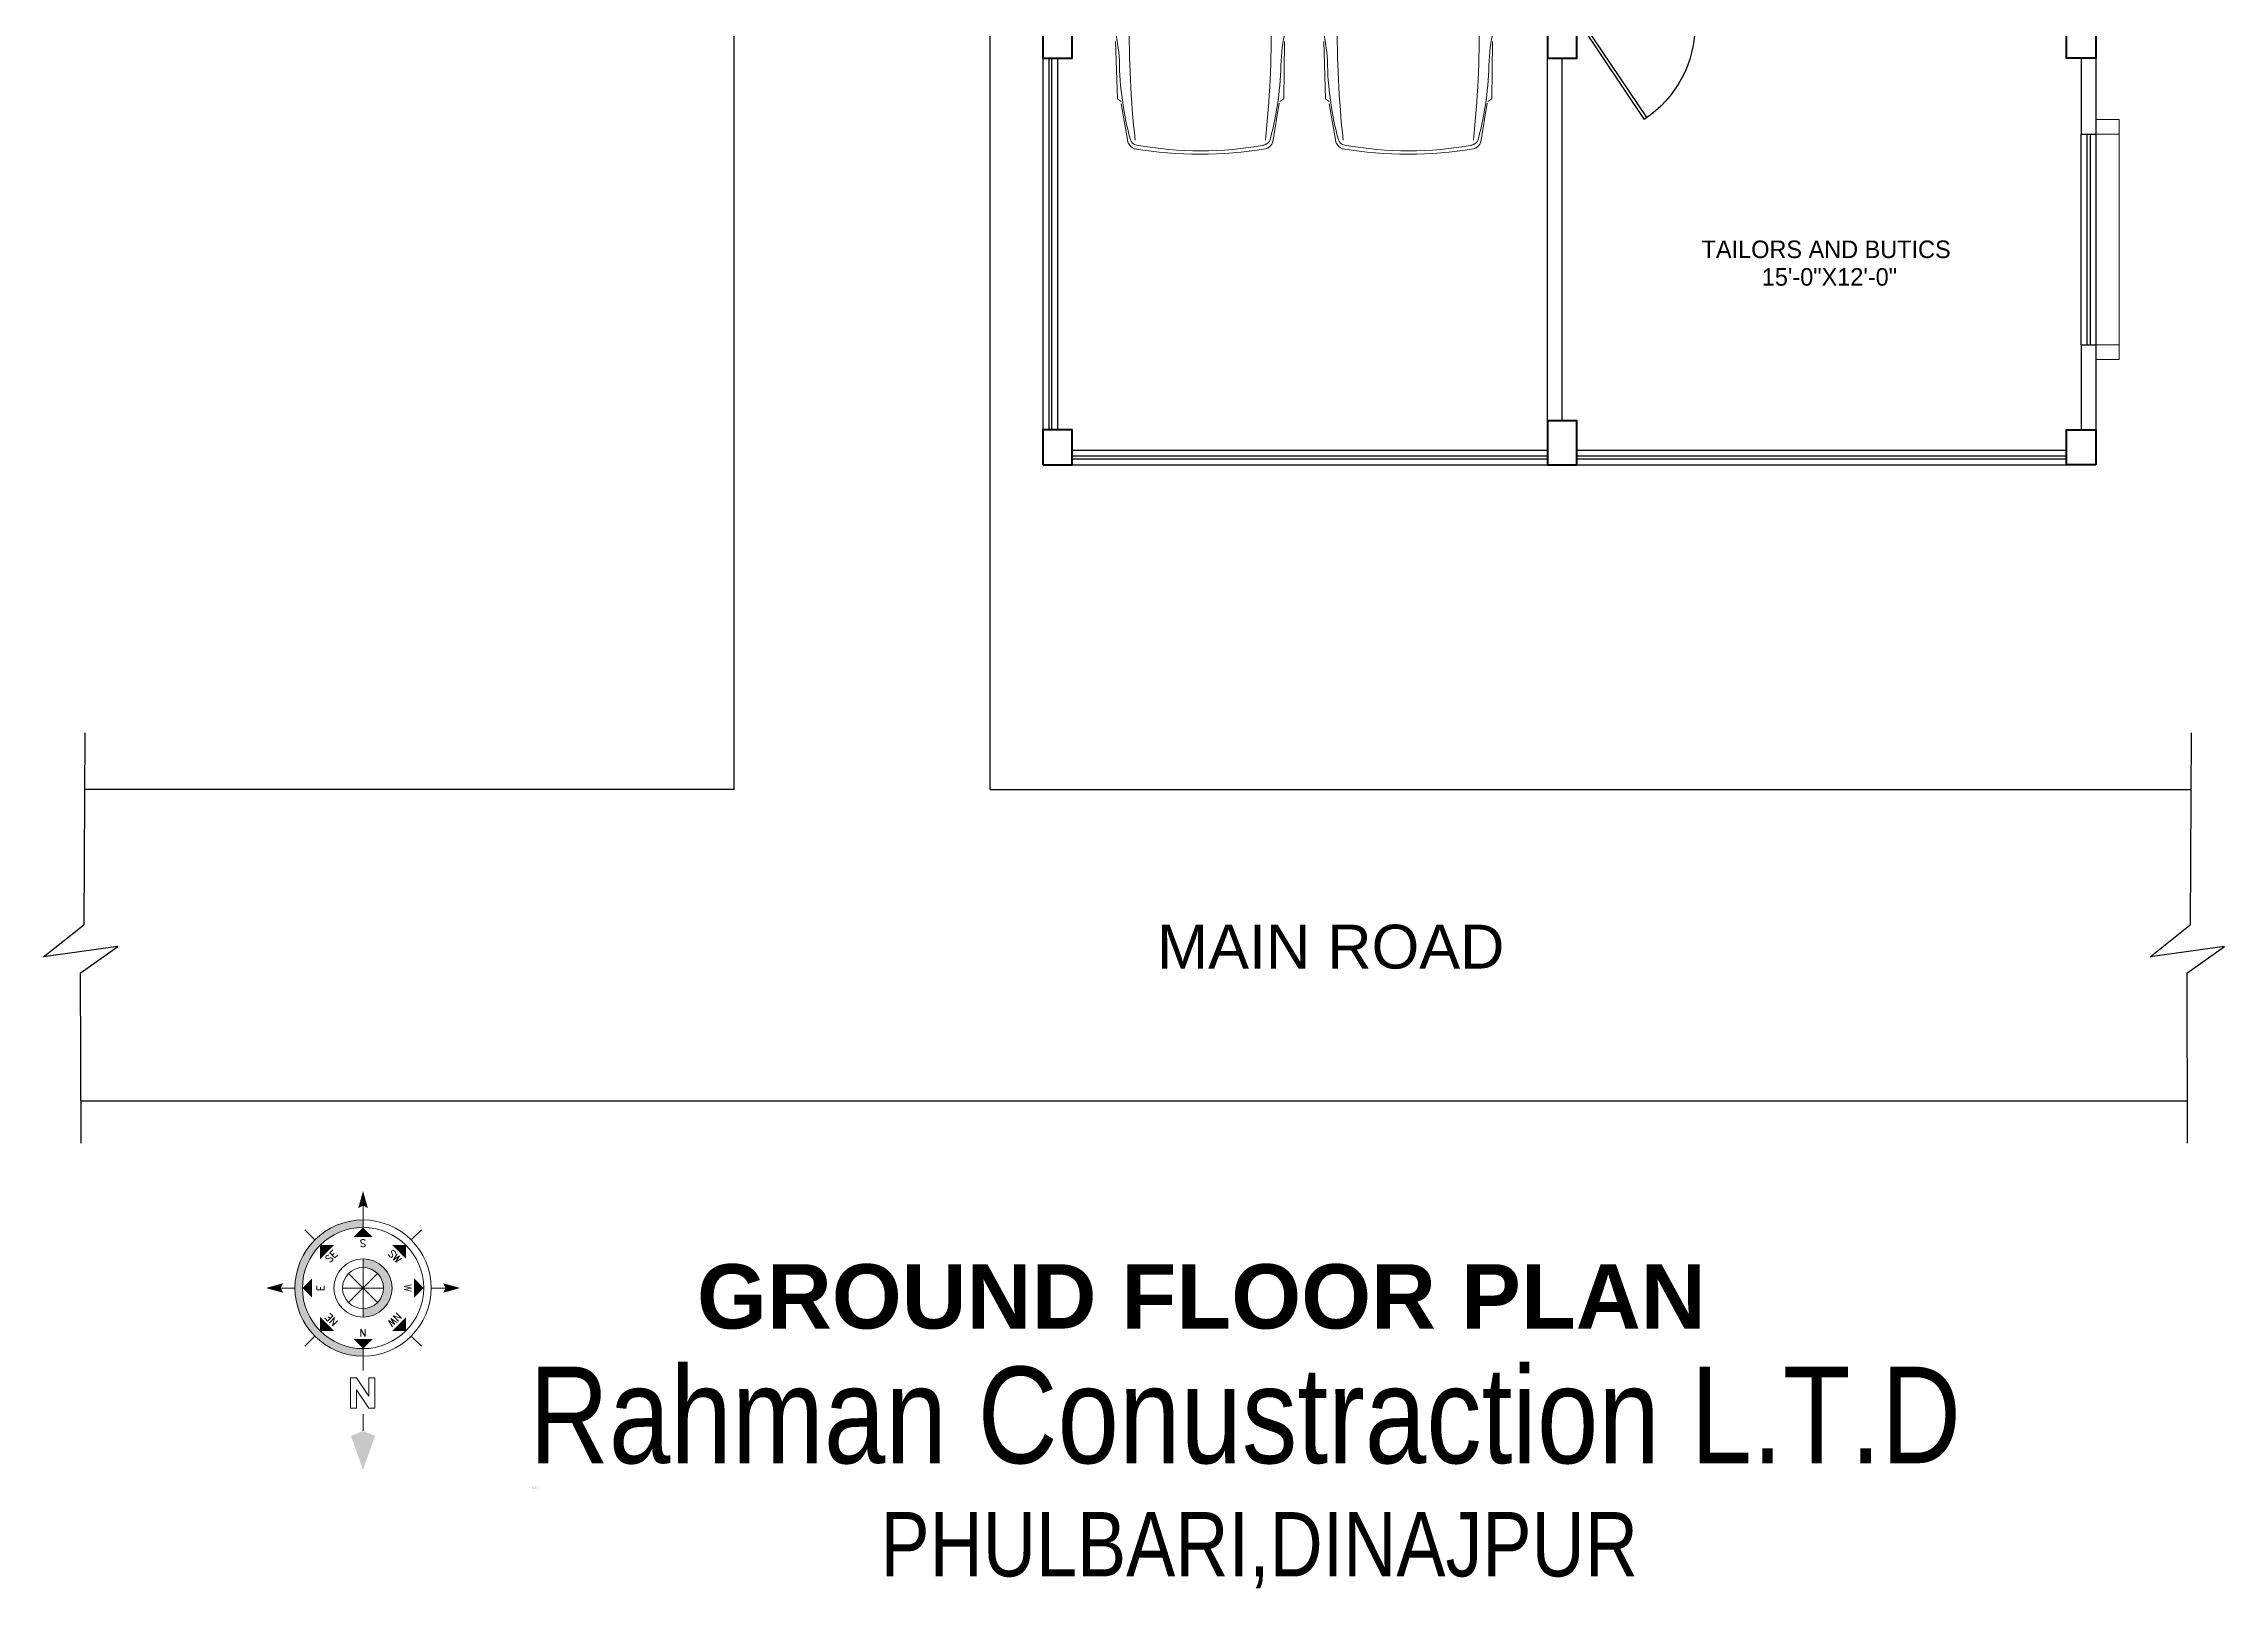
# Model space of a CAD drawing. Header units: inches. Extents: x -54558 to 35158, y -4190 to 41945.
# Drawn here: x 1177 to 1923, y -2263 to -1735 of the extents above; entities that cross this region are included whole.
import ezdxf
from ezdxf.enums import TextEntityAlignment as Align

# ---------------------------------------------------------------- set-up
doc = ezdxf.new("R2010")
doc.units = ezdxf.units.IN
doc.header["$MEASUREMENT"] = 0
doc.linetypes.add('Dash 1_16_', pattern=[3.175, 1.5875, -1.5875])
doc.layers.get('0').update_dxf_attribs({"true_color": 0xe4c8de})
for name, color, linetype in [('A-ANNO-TEXT', 7, 'Continuous'), ('door', 34, 'Continuous'), ('title', 7, 'Continuous')]:
    doc.layers.add(name, color=color, linetype=linetype)
for name, color, linetype, lineweight in [('A-FURN-FIXD', 44, 'Continuous', 9), ('A_WALL', 7, 'Continuous', 30), ('car', 251, 'Continuous', 13), ('colum', 241, 'Continuous', 40), ('railing', 6, 'Continuous', 5), ('ROAD', 251, 'Continuous', 30), ('sanshade', 252, 'Continuous', 5), ('Wall-02', 7, 'Continuous', 30), ('windo', 140, 'Continuous', 25)]:
    doc.layers.add(name, color=color, linetype=linetype, lineweight=lineweight)
doc.styles.add('Arial', font='arial.ttf')
doc.styles.add('ROMANS', font='romans.shx', dxfattribs={"width": 0.8})
doc.styles.get("Standard").update_dxf_attribs({"font": 'ARIALN.TTF'})

# ---------------------------------------------------------------- blocks, each defined once
blk = doc.blocks.new('tyer')
at = {"layer": 'sanshade'}
for points in [[(-25800.79, -9018.32), (-25792.79, -9018.32), (-25792.79, -9023.32), (-25800.79, -9023.32)], [(-25800.79, -9018.32), (-25792.79, -9018.32), (-25792.79, -9100.32), (-25800.79, -9100.32)], [(-25800.79, -9095.32), (-25792.79, -9095.32), (-25792.79, -9100.32), (-25800.79, -9100.32)]]:
    blk.add_lwpolyline(points, close=True, dxfattribs=at)
blk = doc.blocks.new('ALFA-P')
at = {"color": 1}
for p, q in [((0.421, 0.765), (0.398, 0.733)), ((0.922, 0.782), (0.421, 0.765)), ((1.054, 0.795), (1.05, 0.795)), ((1.501, 0.831), (1.466, 0.832)), ((0.051, 0.677), (0.379, 0.733)), ((1.08, 0.571), (1.171, 0.571)), ((1.187, 0.609), (1.104, 0.609)), ((1.142, 0.646), (1.211, 0.646)), ((1.245, 0.684), (1.208, 0.684)), ((1.611, 0.562), (1.26, 0.693)), ((1.295, 0.716), (1.659, 0.578)), ((1.658, 0.598), (1.405, 0.702)), ((1.439, 0.705), (1.49, 0.7)), ((2.191, 0.585), (1.658, 0.598)), ((1.659, 0.578), (2.801, 0.554)), ((2.117, 0.698), (2.191, 0.585)), ((2.236, 0.585), (2.166, 0.698)), ((2.789, 0.573), (2.236, 0.585)), ((2.809, 0.552), (2.782, 0.698)), ((2.801, 0.554), (2.99, 0.646)), ((2.989, 0.646), (3.012, 0.687)), ((3.044, 0.547), (3.455, 0.659)), ((3.538, 0.646), (3.838, 0.693)), ((1.053, -0.37), (1.053, 0.459)), ((1.156, 0.459), (1.053, 0.459)), ((1.053, 0.421), (1.156, 0.421)), ((1.156, 0.384), (1.053, 0.384)), ((1.055, 0.496), (1.156, 0.496)), ((1.161, 0.534), (1.064, 0.534)), ((1.156, -0.37), (1.156, 0.459)), ((1.187, 0.076), (1.276, 0.539)), ((1.053, 0.346), (1.156, 0.346)), ((1.156, 0.309), (1.053, 0.309)), ((1.053, 0.271), (1.156, 0.271)), ((1.156, 0.234), (1.053, 0.234)), ((1.053, 0.196), (1.156, 0.196)), ((1.156, 0.159), (1.053, 0.159)), ((1.053, 0.121), (1.156, 0.121)), ((1.156, 0.084), (1.053, 0.084)), ((1.053, 0.046), (1.156, 0.046)), ((1.156, 0.009), (1.053, 0.009)), ((1.187, -0.435), (1.281, 0.039)), ((1.765, 0.059), (1.708, 0.052)), ((1.708, 0.037), (1.708, 0.052)), ((1.765, 0.03), (1.708, 0.037)), ((1.775, 0.052), (1.765, 0.059)), ((1.775, 0.036), (1.765, 0.03)), ((1.766, 0.03), (1.766, 0.058)), ((1.77, 0.048), (1.787, 0.048)), ((1.77, 0.04), (1.787, 0.04)), ((1.775, 0.048), (1.775, 0.052)), ((1.775, 0.036), (1.775, 0.04)), ((1.787, 0.048), (1.804, 0.044)), ((1.787, 0.04), (1.804, 0.044)), ((1.804, 0.044), (2.189, 0.044)), ((1.053, -0.029), (1.156, -0.029)), ((1.156, -0.066), (1.053, -0.066)), ((1.053, -0.104), (1.156, -0.104)), ((1.156, -0.141), (1.053, -0.141)), ((1.053, -0.179), (1.156, -0.179)), ((1.156, -0.216), (1.053, -0.216)), ((1.053, -0.254), (1.156, -0.254)), ((1.156, -0.291), (1.053, -0.291)), ((1.053, -0.329), (1.156, -0.329)), ((1.156, -0.366), (1.053, -0.366)), ((1.055, -0.404), (1.156, -0.404)), ((1.161, -0.441), (1.064, -0.441)), ((1.08, -0.479), (1.171, -0.479)), ((1.187, -0.516), (1.104, -0.516)), ((1.142, -0.554), (1.211, -0.554)), ((1.611, -0.473), (1.26, -0.604)), ((1.295, -0.624), (1.659, -0.486)), ((1.658, -0.505), (1.405, -0.61)), ((2.191, -0.493), (1.658, -0.505)), ((1.659, -0.486), (2.801, -0.461)), ((2.117, -0.606), (2.191, -0.493)), ((2.236, -0.493), (2.166, -0.606)), ((2.789, -0.48), (2.236, -0.493)), ((2.809, -0.459), (2.782, -0.606)), ((2.801, -0.461), (2.99, -0.554)), ((2.989, -0.553), (3.012, -0.595)), ((3.033, -0.451), (3.453, -0.566)), ((3.547, -0.554), (3.838, -0.591)), ((0.049, -0.586), (0.383, -0.64)), ((0.421, -0.682), (0.398, -0.645)), ((0.922, -0.688), (0.421, -0.682)), ((1.245, -0.591), (1.208, -0.591)), ((1.439, -0.616), (1.49, -0.612)), ((1.501, -0.743), (1.466, -0.743))]:
    blk.add_line(p, q, dxfattribs=at)
blk.add_lwpolyline([(1.77, 0.048, 0.135264), (1.769, 0.048, 0.106902), (1.768, 0.047, 0.081911), (1.768, 0.046, 0.07014), (1.768, 0.044, 0.07014), (1.768, 0.043, 0.081911), (1.768, 0.042, 0.106902), (1.769, 0.041, 0.135264), (1.77, 0.04, 0.135264)], format="xyb", dxfattribs=at)
at = {"color": 1, "const_width": 0.00157}
blk.add_lwpolyline([(2.189, 0.044, 1), (2.188, 0.044, 1)], format="xyb", close=True, dxfattribs=at)
at = {"color": 1}
for centre, radius, start, end in [((0.644, 2.435), 1.69, 273.7251, 283.9002), ((0.703, -88.577), 89.373, 89.52503, 89.7751), ((1.583, 0.741), 0.149, 145.9309, 193.8445), ((1.514, 0.784), 0.068, 134.8266, 142.9949), ((0.774, 0.825), 0.726, 350.1467, 0.5405), ((0.703, -88.577), 89.373, 87.99733, 89.48898), ((3.104, -1.099), 1.909, 84.2866, 101.4253), ((3.269, 0.711), 0.0928, 31.1037, 74.3748), ((3.518, -2.656), 3.444, 84.627, 92.961), ((3.801, 0.61), 0.169, 8.8601, 76.0341), ((3.477, 0.047), 3.537, 170.7624, 189.2376), ((3.018, 0.045), 3.049, 169.5804, 190.4804), ((0.086, 0.575), 0.109, 108.9654, 157.7189), ((0.087, 0.589), 0.0687, 102.3165, 172.6202), ((1.022, -8.34), 9.004, 89.3963, 96.1219), ((0.794, -2.08), 2.83, 90.8303, 104.7581), ((1.288, 0.459), 0.235, 96.9706, 180), ((1.427, 0.479), 0.271, 128.1315, 184.3504), ((0.934, -56.277), 57.002, 89.4957, 89.6397), ((0.934, -56.277), 57.002, 87.9149, 89.4373), ((3.448, 0.618), 0.0417, 52.5085, 81.0554), ((0.134, 0.045), 3.395, 349.695, 10.305), ((3.799, 0.638), 0.106, 15.9545, 75.1491), ((-2.205, 0.087), 6.134, 353.8067, 5.429), ((-2.824, 0.038), 6.818, 355.0765, 5.0418), ((6.651, 0.044), 5.064, 174.1622, 185.8378), ((1.61, 0.559), 0.00255, 10.1904, 76.0607), ((3.055, 0.509), 0.0388, 106.5918, 183.3613), ((-0.143, 0.045), 3.193, 351.679, 8.321), ((1.288, -0.37), 0.235, 180, 263.0294), ((1.427, -0.391), 0.271, 175.6496, 231.8685), ((0.08, -0.492), 0.0989, 198.2367, 251.7095), ((0.093, -0.492), 0.0748, 186.407, 260.5783), ((1.022, 8.432), 9.004, 263.8781, 270.6037), ((0.794, 2.173), 2.83, 255.2872, 269.1697), ((1.61, -0.47), 0.00255, 283.9393, 349.8096), ((3.042, -0.425), 0.0275, 161.9399, 248.0871), ((3.456, -0.54), 0.0259, 261.842, 317.0719), ((3.785, -0.501), 0.189, 275.3376, 346.1066), ((0.644, -2.343), 1.69, 75.9638, 86.2749), ((0.703, 88.67), 89.373, 270.2249, 270.47417), ((0.934, 56.369), 57.002, 270.3603, 270.5047), ((1.583, -0.652), 0.149, 166.1555, 214.0691), ((1.514, -0.695), 0.068, 217.0051, 225.1734), ((0.774, -0.736), 0.726, 359.4595, 9.8533), ((0.934, 56.369), 57.002, 270.5622, 272.0851), ((0.703, 88.67), 89.373, 270.51092, 271.99998), ((3.104, 1.191), 1.909, 258.5747, 275.7134), ((3.269, -0.618), 0.0928, 285.6252, 328.8963), ((3.577, 2.373), 3.071, 265.8615, 274.2164), ((3.803, -0.56), 0.0908, 281.9071, 350.7156)]:
    blk.add_arc(centre, radius, start, end, dxfattribs=at)
blk = doc.blocks.new('Anno_North_J_Metric')
at = {"layer": 'title', "lineweight": 18}
h = blk.add_hatch(color=256, dxfattribs=at)
h.paths.add_polyline_path([(4.17, 0), (4.68, 0, 1), (-4.68, 0), (-4.17, 0, -1)])
h.paths.add_polyline_path([(-1.41, 0), (-2, 0, 1), (2, 0), (1.41, 0, -1)])
for p, q in [((0, 4.68), (0, 5.67)), ((-3.31, 3.31), (-4.01, 4.01)), ((3.31, 3.31), (4.01, 4.01)), ((-8.67, 0), (-9.83, 0)), ((-8.27, 0.86), (-6.17, 0.86)), ((-8.27, 0.44), (-8.27, 0.86)), ((-7.01, 0.44), (-8.27, 0.44)), ((-8.27, -0.4), (-7.01, 0.44)), ((-6.17, 0.44), (-7.43, -0.4)), ((-6.17, 0.86), (-6.17, 0.44)), ((-4.68, 0), (-5.67, 0)), ((-4.68, 0), (-4.17, 0)), ((1, -1), (-1, 1)), ((1, 1), (-1, -1)), ((-1, 1), (1, -1)), ((-1, -1), (1, 1)), ((0, -1.41), (0, 1.41)), ((0, 1.41), (0, -1.41)), ((1.41, 0), (2, 0)), ((4.68, 0), (4.17, 0)), ((4.68, 0), (5.67, 0)), ((-8.27, -0.82), (-8.27, -0.4)), ((-6.17, -0.82), (-8.27, -0.82)), ((-7.43, -0.4), (-6.17, -0.4)), ((-6.17, -0.4), (-6.17, -0.82)), ((-1.41, 0), (-2, 0)), ((1.41, 0), (-1.41, 0)), ((-1.41, 0), (1.41, 0)), ((-3.31, -3.31), (-4.01, -4.01)), ((3.31, -3.31), (4.01, -4.01)), ((0, -4.68), (0, -5.67))]:
    blk.add_line(p, q, dxfattribs=at)
for radius in [4.68, 4.17, 2, 1.41]:
    blk.add_circle((0, 0), radius, dxfattribs=at)
for points in [[(-0.33, 5.5), (0, 5.67), (0, 6.67)], [(0, 6.67), (0.33, 5.5), (0, 5.67)], [(0, 4.17), (0.67, 3.5), (-0.67, 3.5)], [(-2.95, 2.95), (-2, 2.95), (-2.95, 2)], [(2.95, 2.95), (2.95, 2), (2, 2.95)], [(-9.83, 0), (-10.17, 0.83), (-12.5, 0)], [(-12.5, 0), (-10.17, -0.83), (-9.83, 0)], [(-4.17, 0), (-3.5, 0.67), (-3.5, -0.67)], [(4.17, 0), (3.5, -0.67), (3.5, 0.67)], [(5.5, 0.33), (5.67, 0), (6.67, 0)], [(6.67, 0), (5.5, -0.33), (5.67, 0)], [(-2.95, -2.95), (-2.95, -2), (-2, -2.95)], [(2.95, -2.95), (2, -2.95), (2.95, -2)], [(0, -4.17), (-0.67, -3.5), (0.67, -3.5)], [(0, -6.67), (-0.33, -5.5), (0, -5.67)], [(0.33, -5.5), (0, -5.67), (0, -6.67)]]:
    blk.add_solid(points, dxfattribs=at)
at = {"layer": 'title', "lineweight": 18, "style": 'ROMANS'}
blk.add_text('E', height=0.5, dxfattribs=at).set_placement((0, 2.67), align=Align.CENTER)
for s, rotation, p in [('NE', 45, (-2, 2)), ('SE', 315, (2, 2)), ('N', 90, (-2.83, 0)), ('S', 90, (3.33, 0)), ('NW', 135, (-2, -2)), ('W', 180, (0, -2.83)), ('SW', 225, (2, -2))]:
    blk.add_text(s, height=0.5, rotation=rotation, dxfattribs=at).set_placement(p, align=Align.CENTER)
blk = doc.blocks.new('North')
at = {"layer": 'title', "linetype": 'Dash 1_16_', "lineweight": 20, "xscale": 79.54979519464541, "yscale": 79.54979519464541, "zscale": 79.54979519464541, "rotation": 270}
blk.add_blockref('Anno_North_J_Metric', (8025510, 1107807), dxfattribs=at)
blk = doc.blocks.new('efre')
at = {"layer": 'door'}
for p, q in [((10922.87, 10339.43), (10901.44, 10307.52)), ((10923.87, 10339.12), (10902.26, 10306.96))]:
    blk.add_line(p, q, dxfattribs=at)
for points in [[(10885.87, 10339.43), (10884.87, 10339.43), (10884.87, 10337.89), (10883.37, 10337.89), (10883.37, 10342.89), (10884.87, 10342.89), (10884.87, 10341.35), (10885.87, 10341.35)], [(10922.87, 10339.43), (10923.87, 10339.43), (10923.87, 10337.89), (10925.37, 10337.89), (10925.37, 10342.89), (10923.87, 10342.89), (10923.87, 10341.35), (10922.87, 10341.35)]]:
    blk.add_lwpolyline(points, close=True, dxfattribs=at)
blk.add_arc((10923.87, 10339.43), 39, 180, 236.36425, dxfattribs=at)

msp = doc.modelspace()

# ---------------------------------------------------------------- linework, layer by layer
at = {"layer": 'colum'}
for points in [[(1518.671, -1740.022), (1528.671, -1740.022), (1528.671, -1725.022), (1518.671, -1725.022)], [(1691.171, -1740.022), (1701.171, -1740.022), (1701.171, -1725.022), (1691.171, -1725.022)], [(1878.671, -1740.022), (1868.671, -1740.022), (1868.671, -1725.022), (1878.671, -1725.022)], [(1518.671, -1879.022), (1528.671, -1879.022), (1528.671, -1867.022), (1518.671, -1867.022)], [(1691.171, -1879.022), (1701.171, -1879.022), (1701.171, -1864.022), (1691.171, -1864.022)], [(1878.671, -1879.022), (1868.671, -1879.022), (1868.671, -1867.022), (1878.671, -1867.022)]]:
    msp.add_lwpolyline(points, close=True, dxfattribs=at)
at = {"layer": 'ROAD'}
for p, q in [((1413.112, -1990.022), (1413.112, -1064.825)), ((1500.671, -1990.022), (1500.671, -1066.088)), ((1191.128, -1970.649), (1190.775, -2036.29)), ((1911.277, -1970.649), (1910.924, -2036.29)), ((1413.112, -1990.022), (1191.024, -1990.022)), ((1500.671, -1990.022), (1911.173, -1990.022)), ((1177.051, -2047.234), (1190.775, -2036.29)), ((1897.2, -2047.234), (1910.924, -2036.29)), ((1202.455, -2043.784), (1177.051, -2047.234)), ((1189.572, -2052.868), (1202.455, -2043.784)), ((1922.604, -2043.784), (1897.2, -2047.234)), ((1909.721, -2052.868), (1922.604, -2043.784)), ((1189.572, -2052.868), (1189.756, -2111.01)), ((1909.721, -2052.868), (1909.905, -2111.01)), ((1189.71, -2096.502), (1909.859, -2096.502))]:
    msp.add_line(p, q, dxfattribs=at)
at = {"layer": 'Wall-02'}
for p, q in [((1691.171, -1864.022), (1691.171, -1740.022)), ((1696.171, -1864.022), (1696.171, -1740.022)), ((1873.671, -1740.022), (1873.671, -1766.022)), ((1878.671, -1740.022), (1878.671, -1766.022)), ((1873.671, -1766.022), (1878.671, -1766.022)), ((1873.671, -1838.022), (1873.671, -1867.022)), ((1873.671, -1838.022), (1878.671, -1838.022)), ((1878.671, -1838.022), (1878.671, -1867.022))]:
    msp.add_line(p, q, dxfattribs=at)
at = {"layer": 'windo'}
for p, q in [((1518.671, -1740.022), (1518.671, -1867.022)), ((1520.671, -1740.022), (1520.671, -1867.022)), ((1521.671, -1740.022), (1521.671, -1867.022)), ((1523.671, -1740.022), (1523.671, -1867.022)), ((1873.671, -1838.022), (1873.671, -1766.022)), ((1875.671, -1838.022), (1875.671, -1766.022)), ((1876.671, -1766.022), (1876.671, -1838.022)), ((1878.671, -1766.022), (1878.671, -1838.022)), ((1528.671, -1874.022), (1691.171, -1874.022)), ((1528.671, -1876.022), (1691.171, -1876.022)), ((1528.671, -1877.022), (1691.171, -1877.022)), ((1701.171, -1874.022), (1868.671, -1874.022)), ((1701.171, -1876.022), (1868.671, -1876.022)), ((1701.171, -1877.022), (1868.671, -1877.022)), ((1528.671, -1879.022), (1691.171, -1879.022)), ((1701.171, -1879.022), (1868.671, -1879.022))]:
    msp.add_line(p, q, dxfattribs=at)

# ---------------------------------------------------------------- block references
at = {"layer": 'A-FURN-FIXD', "lineweight": 30, "xscale": 0.0625, "yscale": 0.0625, "zscale": 0.0625, "rotation": 180}
msp.add_blockref('North', (502880.63, 67077.437), dxfattribs=at)
at = {"layer": 'A_WALL', "xscale": -1}
msp.add_blockref('efre', (12626.536, -12067.91), dxfattribs=at)
at = {"layer": 'car', "xscale": 39.29671702231462, "yscale": 39.29671702231099, "zscale": 39.29671702232169, "rotation": 90}
for p in [(1574.285, -1770.48), (1645.4, -1770.48)]:
    msp.add_blockref('ALFA-P', p, dxfattribs=at)
at = {"layer": 'railing'}
msp.add_blockref('tyer', (27679.459, 7257.298), dxfattribs=at)

# ---------------------------------------------------------------- texts
at = {"attachment_point": 1, "style": 'Arial'}
for s, insert, char_height, width in [('MAIN ROAD', (1557.717, -2036.277), 15, 161.39351), ('{\\fArial|b1|i0|c0|p34;\\C1;GROUND FLOOR PLAN}', (1400.419, -2152.366), 22, 367.87017)]:
    msp.add_mtext(s, dxfattribs=dict(at, insert=insert, char_height=char_height, width=width))
at = {"ltscale": 0.25}
for s, insert, char_height, width, attachment_point in [('{\\C44;Rahman Conustraction L.T.D}', (1343.029, -2187.401), 33, 499.21724, 1), ('PHULBARI,DINAJPUR', (1343.029, -2228.801), 0.2, 466.06603, 1), ('{\\C3;PHULBARI,DINAJPUR}', (1592.638, -2250.158), 22, 499.21724, 5)]:
    msp.add_mtext(s, dxfattribs=dict(at, insert=insert, char_height=char_height, width=width, attachment_point=attachment_point))
at = {"layer": 'A-ANNO-TEXT', "insert": (1786.463, -1817.874), "char_height": 6, "width": 80.39252, "attachment_point": 8, "line_spacing_factor": 0.942857}
msp.add_mtext('{\\fChiller|b0|i0|c0|p82;\\C242;\\c2564301;TAILORS AND BUTICS\\P 15\'-0"X12\'-0"}', dxfattribs=at)

doc.saveas('drawing.dxf')
